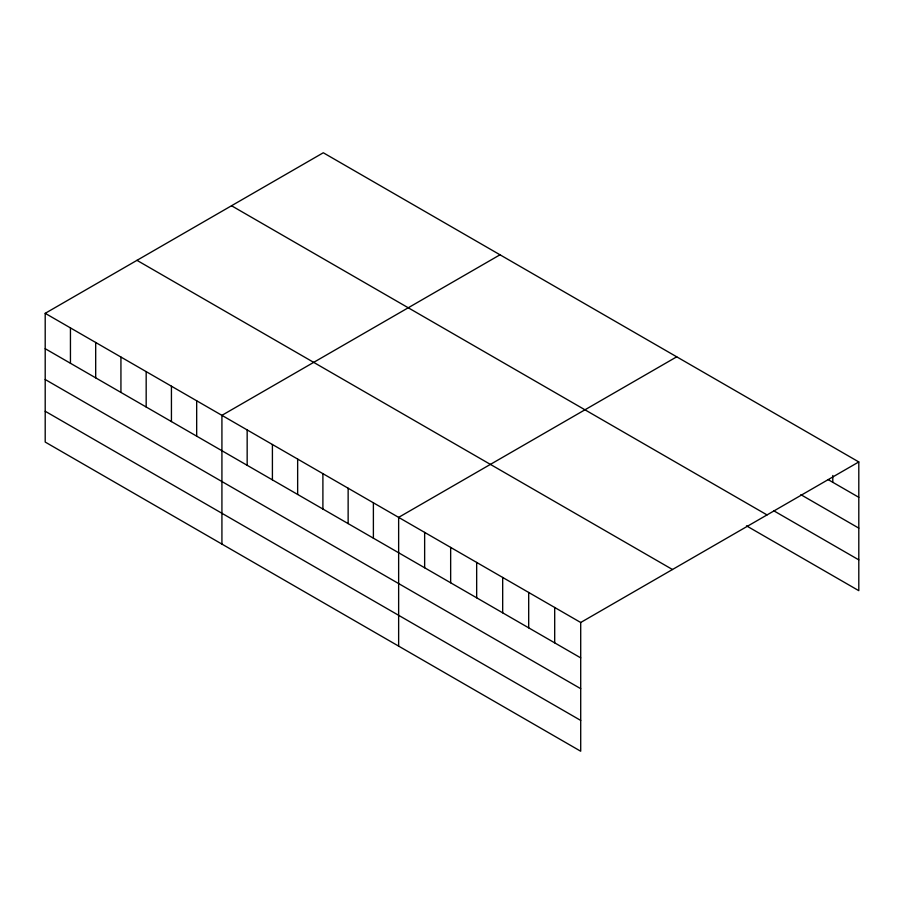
<?xml version="1.0" encoding="UTF-8"?>
<svg xmlns="http://www.w3.org/2000/svg" width="904" height="904" viewBox="0 0 904 904"><rect width="100%" height="100%" fill="white"/><g stroke="black" fill="none" stroke-linecap="round" stroke-linejoin="round"><path stroke-width="1.36" d="M45.2 313.326L580.707 622.494L580.707 751.235L45.2 442.056L45.2 313.326L323.293 152.765L858.8 461.944L858.8 590.674L746.478 525.834M500.014 254.792L221.921 415.343L221.921 544.084M676.723 356.82L398.641 517.37L398.641 646.111M580.707 622.494L858.8 461.944M828.064 479.572L858.8 497.313M800.865 494.68L858.8 528.128M773.677 510.726L858.8 559.87M231.526 205.75L767.033 514.918M136.967 260.341L672.474 569.509M45.2 348.695L580.707 657.875M45.2 379.51L580.707 688.678M45.2 411.252L580.707 720.42M832.787 475.493L832.787 482.307M554.694 607.477L554.694 642.857M528.693 592.459L528.693 627.839M502.68 577.441L502.68 612.822M476.668 562.424L476.668 597.804M450.655 547.406L450.655 582.786M424.643 532.388L424.643 567.768M373.386 502.805L373.386 538.174M348.142 488.228L348.142 523.608M322.897 473.651L322.897 509.031M297.653 459.074L297.653 494.454M272.409 444.497L272.409 479.877M247.165 429.92L247.165 465.3M196.677 400.777L196.677 436.146M171.432 386.2L171.432 421.58M146.177 371.623L146.177 407.003M120.933 357.046L120.933 392.426M95.688 342.469L95.688 377.849M70.444 327.892L70.444 363.272"/></g></svg>
